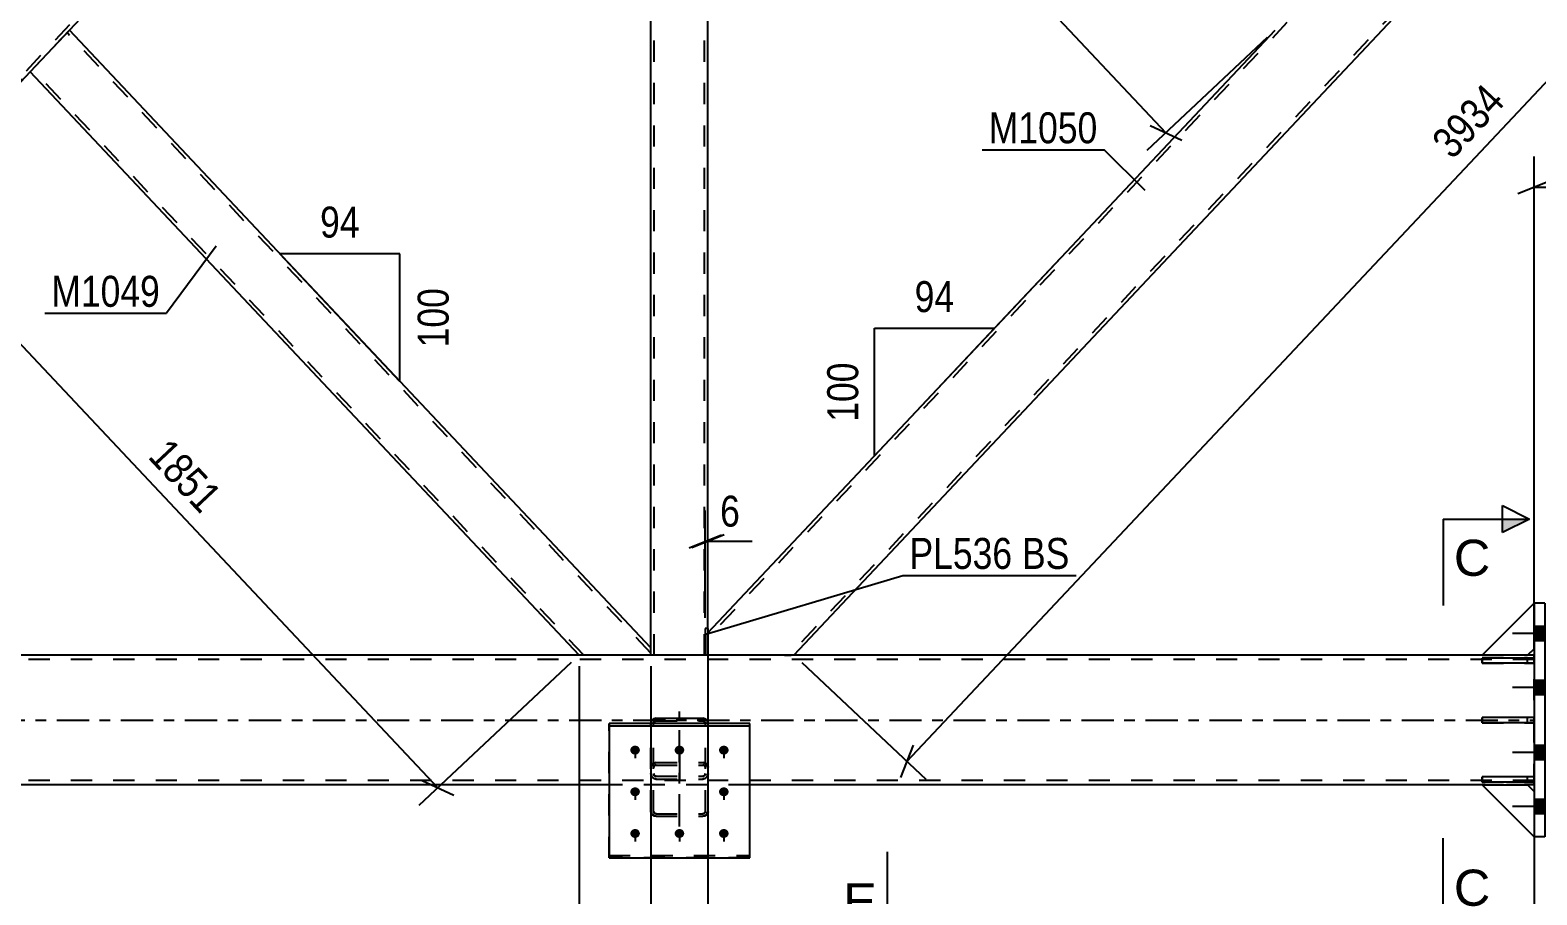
# Model space of a CAD drawing. Header units: millimetres. Extents: x 0 to 1189, y 0 to 841.
# Drawn here: x 906.5 to 1045.7, y 536.3 to 616.3 of the extents above; entities that cross this region are included whole.
import ezdxf

# ---------------------------------------------------------------- set-up
doc = ezdxf.new("R2010")
doc.units = ezdxf.units.MM
doc.linetypes.add('DXK_LINE_DOT2', pattern=[3.9198, 1.9599, -1.9599])
doc.linetypes.add('DXK_LINE_DOT3', pattern=[5.9187, 2.979, -0.9799, 0.9799, -0.9799])
doc.styles.add('Arial', font='ARIAL.TTF', dxfattribs={"height": 0.2})
doc.styles.add('Arial Narrow', font='ARIALN.TTF', dxfattribs={"height": 0.2})

# ---------------------------------------------------------------- blocks, each defined once
blk = doc.blocks.new('Part-761554296-4813 - 4678')
at = {"color": 7, "linetype": 'DXK_LINE_DOT3'}
blk.add_line((966.47, 542.62), (966.47, 553.23), dxfattribs=at)
at = {"color": 7, "linetype": 'DXK_LINE_DOT2'}
for p, q in [((963.87, 552.31), (963.83, 552.11)), ((963.83, 544.01), (963.83, 552.11)), ((964.07, 552.11), (964.09, 552.21)), ((964.07, 544.01), (964.07, 552.11)), ((964.09, 552.21), (964.14, 552.29)), ((964.31, 552.62), (964.13, 552.58)), ((964.14, 552.29), (964.22, 552.35)), ((964.22, 552.35), (964.31, 552.37)), ((964.31, 552.62), (968.63, 552.62)), ((964.31, 552.37), (968.63, 552.37)), ((968.81, 552.58), (968.63, 552.62)), ((968.63, 552.37), (968.72, 552.35)), ((968.72, 552.35), (968.8, 552.29)), ((968.8, 552.29), (968.85, 552.21)), ((968.85, 552.21), (968.87, 552.11)), ((968.87, 544.01), (968.87, 552.11)), ((969.11, 552.11), (969.07, 552.31)), ((969.11, 544.01), (969.11, 552.11)), ((963.83, 548.07), (963.87, 548.24)), ((963.83, 547.52), (963.87, 547.32)), ((963.87, 548.24), (963.97, 548.39)), ((963.97, 548.39), (964.13, 548.48)), ((964.09, 548.15), (964.07, 548.07)), ((964.09, 547.42), (964.07, 547.52)), ((964.14, 548.23), (964.09, 548.15)), ((964.14, 547.33), (964.09, 547.42)), ((964.13, 548.48), (964.31, 548.52)), ((964.22, 548.28), (964.14, 548.23)), ((964.22, 547.28), (964.14, 547.33)), ((964.31, 548.29), (964.22, 548.28)), ((964.31, 547.26), (964.22, 547.28)), ((964.31, 548.52), (968.63, 548.52)), ((964.31, 548.29), (968.63, 548.29)), ((964.31, 547.26), (968.63, 547.26)), ((968.63, 548.52), (968.81, 548.48)), ((968.72, 548.28), (968.63, 548.29)), ((968.72, 547.28), (968.63, 547.26)), ((968.8, 548.23), (968.72, 548.28)), ((968.8, 547.33), (968.72, 547.28)), ((968.85, 548.15), (968.8, 548.23)), ((968.85, 547.42), (968.8, 547.33)), ((968.81, 548.48), (968.97, 548.39)), ((968.87, 548.07), (968.85, 548.15)), ((968.87, 547.52), (968.85, 547.42)), ((968.97, 548.39), (969.07, 548.24)), ((969.07, 548.24), (969.11, 548.07)), ((969.07, 547.32), (969.11, 547.52)), ((964.13, 547.04), (964.22, 547.02)), ((964.22, 547.02), (964.31, 547)), ((964.31, 547), (968.63, 547)), ((968.63, 547), (968.8, 547.04)), ((968.8, 547.04), (968.81, 547.04)), ((963.87, 543.84), (963.83, 544.01)), ((963.97, 543.69), (963.87, 543.84)), ((964.13, 543.59), (963.97, 543.69)), ((964.07, 544.01), (964.09, 543.92)), ((964.09, 543.92), (964.14, 543.85)), ((964.31, 543.56), (964.13, 543.59)), ((964.14, 543.85), (964.22, 543.8)), ((964.22, 543.8), (964.31, 543.78)), ((964.31, 543.78), (968.63, 543.78)), ((964.31, 543.56), (968.63, 543.56)), ((968.63, 543.78), (968.72, 543.8)), ((968.81, 543.59), (968.63, 543.56)), ((968.72, 543.8), (968.8, 543.85)), ((968.8, 543.85), (968.85, 543.92)), ((968.97, 543.69), (968.81, 543.59)), ((968.85, 543.92), (968.87, 544.01)), ((969.07, 543.84), (968.97, 543.69)), ((969.11, 544.01), (969.07, 543.84))]:
    blk.add_line(p, q, dxfattribs=at)
for centre, start, end in [((964.33, 552.13), 114.32, 159.2417), ((968.61, 552.13), 20.7583, 65.68), ((964.33, 547.5), 200.7583, 245.68), ((968.61, 547.5), 294.32, 339.2417)]:
    blk.add_arc(centre, 0.496, start, end, dxfattribs=at)
blk = doc.blocks.new('Bolt-761554296-5081 - 4678')
at = {"color": 1, "linetype": 'DXK_LINE_DOT2'}
for p, q in [((962.37, 550.07), (962.37, 548.93)), ((966.47, 550.07), (966.47, 548.93)), ((970.57, 550.07), (970.57, 548.93)), ((962.37, 546.22), (962.37, 545.08)), ((970.57, 546.22), (970.57, 545.08)), ((962.37, 542.36), (962.37, 541.23)), ((966.47, 542.36), (966.47, 541.23)), ((970.57, 542.36), (970.57, 541.23))]:
    blk.add_line(p, q, dxfattribs=at)
blk = doc.blocks.new('Part-761554296-4708 - 4678')
at = {"color": 2, "linetype": 'Continuous'}
for p, q in [((1046.46, 563.25), (1045.46, 563.25)), ((1045.46, 563.25), (1045.46, 541.65)), ((1046.46, 563.25), (1046.46, 541.65)), ((1046.46, 541.65), (1045.46, 541.65))]:
    blk.add_line(p, q, dxfattribs=at)
blk = doc.blocks.new('Part-761554296-4777 - 4678')
at = {"color": 7, "linetype": 'DXK_LINE_DOT2'}
for p, q in [((1045.46, 558.19), (1040.66, 558.19)), ((1040.66, 558.19), (1040.66, 557.71)), ((1040.66, 557.71), (1045.46, 557.71)), ((1044.86, 557.71), (1044.86, 558.19)), ((1045.46, 557.71), (1045.46, 558.19))]:
    blk.add_line(p, q, dxfattribs=at)
blk = doc.blocks.new('Part-761554296-4744 - 4678')
at = {"color": 7, "linetype": 'DXK_LINE_DOT2'}
for p, q in [((1040.66, 546.45), (1044.86, 546.45)), ((1045.46, 541.65), (1040.66, 546.45)), ((1044.86, 546.45), (1045.46, 545.85)), ((1045.46, 545.85), (1045.46, 541.65))]:
    blk.add_line(p, q, dxfattribs=at)
blk = doc.blocks.new('Part-761554296-4745 - 4678')
at = {"color": 2, "linetype": 'Continuous'}
for p, q in [((1040.66, 546.45), (1044.86, 546.45)), ((1045.46, 541.65), (1040.66, 546.45)), ((1044.86, 546.45), (1045.46, 545.85))]:
    blk.add_line(p, q, dxfattribs=at)
at = {"color": 7, "linetype": 'DXK_LINE_DOT2'}
for p, q in [((1045.46, 545.85), (1045.46, 545.85)), ((1045.46, 545.85), (1045.46, 541.65)), ((1045.46, 541.65), (1045.46, 541.65))]:
    blk.add_line(p, q, dxfattribs=at)
blk = doc.blocks.new('Part-761554296-4746 - 4678')
at = {"color": 7, "linetype": 'DXK_LINE_DOT2'}
for p, q in [((1045.46, 563.25), (1040.66, 558.45)), ((1045.46, 559.05), (1045.46, 563.25)), ((1040.66, 558.45), (1044.86, 558.45)), ((1044.86, 558.45), (1045.46, 559.05))]:
    blk.add_line(p, q, dxfattribs=at)
blk = doc.blocks.new('Part-761554296-4775 - 4678')
at = {"color": 7, "linetype": 'DXK_LINE_DOT2'}
for p, q in [((1045.46, 547.19), (1040.66, 547.19)), ((1040.66, 547.19), (1040.66, 546.71)), ((1040.66, 546.71), (1045.46, 546.71)), ((1044.86, 546.71), (1044.86, 547.19)), ((1045.46, 546.71), (1045.46, 547.19))]:
    blk.add_line(p, q, dxfattribs=at)
blk = doc.blocks.new('Part-761554296-4776 - 4678')
at = {"color": 7, "linetype": 'DXK_LINE_DOT2'}
for p, q in [((1045.46, 552.69), (1040.66, 552.69)), ((1040.66, 552.69), (1040.66, 552.21)), ((1040.66, 552.21), (1045.46, 552.21)), ((1044.86, 552.21), (1044.86, 552.69)), ((1045.46, 552.21), (1045.46, 552.69))]:
    blk.add_line(p, q, dxfattribs=at)
blk = doc.blocks.new('Part-761554296-4778 - 4678')
at = {"color": 2, "linetype": 'Continuous'}
for p, q in [((1040.66, 546.71), (1040.66, 547.19)), ((1045.46, 547.19), (1040.66, 547.19)), ((1045.46, 546.71), (1040.66, 546.71)), ((1045.46, 546.71), (1045.46, 547.19))]:
    blk.add_line(p, q, dxfattribs=at)
at = {"color": 7, "linetype": 'DXK_LINE_DOT2'}
for p, q in [((1044.86, 546.71), (1044.86, 547.19)), ((1045.46, 547.19), (1045.46, 547.19)), ((1045.46, 547.19), (1045.46, 547.19)), ((1045.46, 546.71), (1045.46, 546.71)), ((1045.46, 546.71), (1045.46, 546.71))]:
    blk.add_line(p, q, dxfattribs=at)
blk = doc.blocks.new('Bolt-761554296-4908 - 4678')
at = {"linetype": 'Continuous'}
for points in [[(962.37, 550.09), (962.46, 550.08), (962.55, 550.05), (962.63, 550.01), (962.7, 549.95), (962.75, 549.88), (962.79, 549.8), (962.81, 549.72), (962.81, 549.63), (962.79, 549.54), (962.75, 549.47), (962.7, 549.4), (962.63, 549.34), (962.55, 549.29), (962.46, 549.27), (962.37, 549.26), (962.28, 549.27), (962.19, 549.29), (962.11, 549.34), (962.04, 549.4), (961.99, 549.47), (961.95, 549.54), (961.93, 549.63), (961.93, 549.72), (961.95, 549.8), (961.99, 549.88), (962.04, 549.95), (962.11, 550.01), (962.19, 550.05), (962.28, 550.08)], [(966.47, 550.09), (966.56, 550.08), (966.65, 550.05), (966.73, 550.01), (966.8, 549.95), (966.85, 549.88), (966.89, 549.8), (966.91, 549.72), (966.91, 549.63), (966.89, 549.54), (966.85, 549.47), (966.8, 549.4), (966.73, 549.34), (966.65, 549.29), (966.56, 549.27), (966.47, 549.26), (966.38, 549.27), (966.29, 549.29), (966.21, 549.34), (966.14, 549.4), (966.09, 549.47), (966.05, 549.54), (966.03, 549.63), (966.03, 549.72), (966.05, 549.8), (966.09, 549.88), (966.14, 549.95), (966.21, 550.01), (966.29, 550.05), (966.38, 550.08)], [(970.57, 550.09), (970.66, 550.08), (970.75, 550.05), (970.83, 550.01), (970.9, 549.95), (970.95, 549.88), (970.99, 549.8), (971.01, 549.72), (971.01, 549.63), (970.99, 549.54), (970.95, 549.47), (970.9, 549.4), (970.83, 549.34), (970.75, 549.29), (970.66, 549.27), (970.57, 549.26), (970.48, 549.27), (970.39, 549.29), (970.31, 549.34), (970.24, 549.4), (970.19, 549.47), (970.15, 549.54), (970.13, 549.63), (970.13, 549.72), (970.15, 549.8), (970.19, 549.88), (970.24, 549.95), (970.31, 550.01), (970.39, 550.05), (970.48, 550.08)], [(962.37, 546.23), (962.46, 546.22), (962.55, 546.2), (962.63, 546.15), (962.7, 546.1), (962.75, 546.03), (962.79, 545.95), (962.81, 545.86), (962.81, 545.78), (962.79, 545.69), (962.75, 545.61), (962.7, 545.54), (962.63, 545.49), (962.55, 545.44), (962.46, 545.42), (962.37, 545.41), (962.28, 545.42), (962.19, 545.44), (962.11, 545.49), (962.04, 545.54), (961.99, 545.61), (961.95, 545.69), (961.93, 545.78), (961.93, 545.86), (961.95, 545.95), (961.99, 546.03), (962.04, 546.1), (962.11, 546.15), (962.19, 546.2), (962.28, 546.22)], [(970.57, 546.23), (970.66, 546.22), (970.75, 546.2), (970.83, 546.15), (970.9, 546.1), (970.95, 546.03), (970.99, 545.95), (971.01, 545.86), (971.01, 545.78), (970.99, 545.69), (970.95, 545.61), (970.9, 545.54), (970.83, 545.49), (970.75, 545.44), (970.66, 545.42), (970.57, 545.41), (970.48, 545.42), (970.39, 545.44), (970.31, 545.49), (970.24, 545.54), (970.19, 545.61), (970.15, 545.69), (970.13, 545.78), (970.13, 545.86), (970.15, 545.95), (970.19, 546.03), (970.24, 546.1), (970.31, 546.15), (970.39, 546.2), (970.48, 546.22)], [(962.37, 542.38), (962.46, 542.37), (962.55, 542.34), (962.63, 542.3), (962.7, 542.24), (962.75, 542.17), (962.79, 542.09), (962.81, 542.01), (962.81, 541.92), (962.79, 541.84), (962.75, 541.76), (962.7, 541.69), (962.63, 541.63), (962.55, 541.59), (962.46, 541.56), (962.37, 541.55), (962.28, 541.56), (962.19, 541.59), (962.11, 541.63), (962.04, 541.69), (961.99, 541.76), (961.95, 541.84), (961.93, 541.92), (961.93, 542.01), (961.95, 542.09), (961.99, 542.17), (962.04, 542.24), (962.11, 542.3), (962.19, 542.34), (962.28, 542.37)], [(966.47, 542.38), (966.56, 542.37), (966.65, 542.34), (966.73, 542.3), (966.8, 542.24), (966.85, 542.17), (966.89, 542.09), (966.91, 542.01), (966.91, 541.92), (966.89, 541.84), (966.85, 541.76), (966.8, 541.69), (966.73, 541.63), (966.65, 541.59), (966.56, 541.56), (966.47, 541.55), (966.38, 541.56), (966.29, 541.59), (966.21, 541.63), (966.14, 541.69), (966.09, 541.76), (966.05, 541.84), (966.03, 541.92), (966.03, 542.01), (966.05, 542.09), (966.09, 542.17), (966.14, 542.24), (966.21, 542.3), (966.29, 542.34), (966.38, 542.37)], [(970.57, 542.38), (970.66, 542.37), (970.75, 542.34), (970.83, 542.3), (970.9, 542.24), (970.95, 542.17), (970.99, 542.09), (971.01, 542.01), (971.01, 541.92), (970.99, 541.84), (970.95, 541.76), (970.9, 541.69), (970.83, 541.63), (970.75, 541.59), (970.66, 541.56), (970.57, 541.55), (970.48, 541.56), (970.39, 541.59), (970.31, 541.63), (970.24, 541.69), (970.19, 541.76), (970.15, 541.84), (970.13, 541.92), (970.13, 542.01), (970.15, 542.09), (970.19, 542.17), (970.24, 542.24), (970.31, 542.3), (970.39, 542.34), (970.48, 542.37)]]:
    blk.add_hatch(color=1, dxfattribs=at).paths.add_polyline_path(points)
at = {"color": 1, "linetype": 'Continuous'}
for p, q in [((962.37, 550.07), (962.37, 548.93)), ((966.47, 550.07), (966.47, 548.93)), ((970.57, 550.07), (970.57, 548.93)), ((962.37, 546.22), (962.37, 545.08)), ((970.57, 546.22), (970.57, 545.08)), ((962.37, 542.36), (962.37, 541.23)), ((966.47, 542.36), (966.47, 541.23)), ((970.57, 542.36), (970.57, 541.23))]:
    blk.add_line(p, q, dxfattribs=at)
blk = doc.blocks.new('Part-761554296-4779 - 4678')
at = {"color": 2, "linetype": 'Continuous'}
for p, q in [((1040.66, 552.21), (1040.66, 552.69)), ((1045.46, 552.69), (1040.66, 552.69)), ((1045.46, 552.21), (1040.66, 552.21)), ((1045.46, 552.21), (1045.46, 552.69))]:
    blk.add_line(p, q, dxfattribs=at)
at = {"color": 7, "linetype": 'DXK_LINE_DOT2'}
for p, q in [((1044.86, 552.21), (1044.86, 552.69)), ((1045.46, 552.69), (1045.46, 552.69)), ((1045.46, 552.69), (1045.46, 552.69)), ((1045.46, 552.21), (1045.46, 552.21)), ((1045.46, 552.21), (1045.46, 552.21))]:
    blk.add_line(p, q, dxfattribs=at)
blk = doc.blocks.new('Part-761554296-4780 - 4678')
at = {"color": 2, "linetype": 'Continuous'}
for p, q in [((1040.66, 557.71), (1040.66, 558.19)), ((1045.46, 558.19), (1040.66, 558.19)), ((1045.46, 557.71), (1040.66, 557.71)), ((1045.46, 557.71), (1045.46, 558.19))]:
    blk.add_line(p, q, dxfattribs=at)
at = {"color": 7, "linetype": 'DXK_LINE_DOT2'}
for p, q in [((1044.86, 557.71), (1044.86, 558.19)), ((1045.46, 558.19), (1045.46, 558.19)), ((1045.46, 558.19), (1045.46, 558.19)), ((1045.46, 557.71), (1045.46, 557.71)), ((1045.46, 557.71), (1045.46, 557.71))]:
    blk.add_line(p, q, dxfattribs=at)
blk = doc.blocks.new('Part-761554296-4781 - 4678')
at = {"color": 2, "linetype": 'Continuous'}
for p, q in [((1045.46, 563.25), (1040.66, 558.45)), ((1044.86, 558.45), (1040.66, 558.45)), ((1045.46, 559.05), (1044.86, 558.45))]:
    blk.add_line(p, q, dxfattribs=at)
at = {"color": 7, "linetype": 'DXK_LINE_DOT2'}
for p, q in [((1045.46, 559.05), (1045.46, 563.25)), ((1045.46, 563.25), (1045.46, 563.25)), ((1045.46, 563.25), (1045.46, 563.25)), ((1045.46, 559.05), (1045.46, 559.05)), ((1045.46, 559.05), (1045.46, 559.05))]:
    blk.add_line(p, q, dxfattribs=at)
blk = doc.blocks.new('Part-761554296-4798 - 4678')
at = {"color": 7, "linetype": 'DXK_LINE_DOT2'}
for p, q in [((957.63, 674.05), (849.1, 558.65)), ((963.82, 674.05), (957.19, 674.05)), ((963.82, 673.57), (963.82, 674.05)), ((963.82, 673.86), (855.29, 558.45)), ((906.46, 620.11), (902.84, 616.25)), ((910.09, 616.25), (906.46, 612.4)), ((855.73, 558.45), (849.1, 558.45))]:
    blk.add_line(p, q, dxfattribs=at)
at = {"color": 2, "linetype": 'Continuous'}
for p, q in [((957.19, 674.05), (906.46, 620.11)), ((963.82, 673.39), (910.09, 616.25)), ((963.82, 673.39), (963.82, 673.57)), ((902.84, 616.25), (849.1, 559.12)), ((906.46, 612.4), (855.73, 558.45)), ((849.1, 558.45), (849.1, 559.12))]:
    blk.add_line(p, q, dxfattribs=at)
blk = doc.blocks.new('Part-761554296-4799 - 4678')
at = {"color": 7, "linetype": 'DXK_LINE_DOT2'}
for p, q in [((959.97, 539.71), (959.97, 552.15)), ((972.97, 552.15), (959.97, 552.15)), ((959.97, 551.93), (972.97, 551.93)), ((972.97, 539.71), (972.97, 552.15)), ((959.97, 539.93), (972.97, 539.93)), ((972.97, 539.71), (959.97, 539.71))]:
    blk.add_line(p, q, dxfattribs=at)
blk = doc.blocks.new('Part-761554296-4937 - 4678')
at = {"color": 7, "linetype": 'DXK_LINE_DOT2'}
for p, q in [((963.83, 552.11), (963.84, 552.15)), ((963.83, 544.01), (963.83, 552.11)), ((964.09, 552.21), (964.07, 552.11)), ((964.07, 544.01), (964.07, 552.11)), ((964.14, 552.29), (964.09, 552.21)), ((964.22, 552.35), (964.14, 552.29)), ((964.31, 552.37), (964.22, 552.35)), ((964.31, 552.37), (968.63, 552.37)), ((968.72, 552.35), (968.63, 552.37)), ((968.8, 552.29), (968.72, 552.35)), ((968.85, 552.21), (968.8, 552.29)), ((968.87, 552.11), (968.85, 552.21)), ((968.87, 544.01), (968.87, 552.11)), ((969.1, 552.15), (969.11, 552.11)), ((969.11, 544.01), (969.11, 552.11)), ((963.87, 548.24), (963.83, 548.07)), ((963.87, 547.32), (963.83, 547.52)), ((963.97, 548.39), (963.87, 548.24)), ((964.13, 548.48), (963.97, 548.39)), ((964.07, 548.07), (964.09, 548.15)), ((964.07, 547.52), (964.09, 547.42)), ((964.09, 548.15), (964.14, 548.23)), ((964.09, 547.42), (964.14, 547.33)), ((964.31, 548.52), (964.13, 548.48)), ((964.14, 548.23), (964.22, 548.28)), ((964.14, 547.33), (964.22, 547.28)), ((964.22, 548.28), (964.31, 548.29)), ((964.22, 547.28), (964.31, 547.26)), ((964.31, 548.52), (968.63, 548.52)), ((964.31, 548.29), (968.63, 548.29)), ((964.31, 547.26), (968.63, 547.26)), ((968.81, 548.48), (968.63, 548.52)), ((968.63, 548.29), (968.72, 548.28)), ((968.63, 547.26), (968.72, 547.28)), ((968.72, 548.28), (968.8, 548.23)), ((968.72, 547.28), (968.8, 547.33)), ((968.8, 548.23), (968.85, 548.15)), ((968.8, 547.33), (968.85, 547.42)), ((968.97, 548.39), (968.81, 548.48)), ((968.85, 548.15), (968.87, 548.07)), ((968.85, 547.42), (968.87, 547.52)), ((969.07, 548.24), (968.97, 548.39)), ((969.11, 548.07), (969.07, 548.24)), ((969.11, 547.52), (969.07, 547.32)), ((964.31, 547), (964.13, 547.04)), ((964.31, 547), (968.63, 547)), ((968.81, 547.04), (968.63, 547)), ((963.83, 544.01), (963.87, 543.84)), ((963.87, 543.84), (963.97, 543.69)), ((963.97, 543.69), (964.13, 543.59)), ((964.09, 543.92), (964.07, 544.01)), ((964.14, 543.85), (964.09, 543.92)), ((964.13, 543.59), (964.31, 543.56)), ((964.22, 543.8), (964.14, 543.85)), ((964.31, 543.78), (964.22, 543.8)), ((964.31, 543.78), (968.63, 543.78)), ((964.31, 543.56), (968.63, 543.56)), ((968.72, 543.8), (968.63, 543.78)), ((968.63, 543.56), (968.81, 543.59)), ((968.8, 543.85), (968.72, 543.8)), ((968.85, 543.92), (968.8, 543.85)), ((968.81, 543.59), (968.97, 543.69)), ((968.87, 544.01), (968.85, 543.92)), ((968.97, 543.69), (969.07, 543.84)), ((969.07, 543.84), (969.11, 544.01))]:
    blk.add_line(p, q, dxfattribs=at)
at = {"color": 2, "linetype": 'Continuous'}
for p, q in [((963.84, 552.15), (963.87, 552.31)), ((964.13, 552.58), (964.31, 552.62)), ((964.31, 552.62), (968.63, 552.62)), ((968.63, 552.62), (968.81, 552.58)), ((969.07, 552.31), (969.1, 552.15))]:
    blk.add_line(p, q, dxfattribs=at)
at = {"color": 7, "linetype": 'DXK_LINE_DOT3'}
blk.add_line((966.47, 549.81), (966.47, 546.04), dxfattribs=at)
at = {"color": 2, "linetype": 'Continuous'}
for centre, start, end in [((964.33, 552.13), 114.32, 159.2417), ((968.61, 552.13), 20.7583, 65.68)]:
    blk.add_arc(centre, 0.496, start, end, dxfattribs=at)
at = {"color": 7, "linetype": 'DXK_LINE_DOT2'}
for centre, start, end in [((964.33, 547.5), 200.7583, 245.68), ((968.61, 547.5), 294.32, 339.2417)]:
    blk.add_arc(centre, 0.496, start, end, dxfattribs=at)
blk = doc.blocks.new('Part-761554296-4953 - 4678')
at = {"color": 2, "linetype": 'Continuous'}
for p, q in [((969.1, 560.92), (968.86, 560.92)), ((968.86, 560.92), (968.86, 558.45)), ((969.1, 560.92), (969.1, 558.45)), ((969.1, 558.45), (968.86, 558.45))]:
    blk.add_line(p, q, dxfattribs=at)
blk = doc.blocks.new('Part-761554296-4954 - 4678')
at = {"color": 7, "linetype": 'DXK_LINE_DOT2'}
for p, q in [((968.86, 558.45), (968.86, 560.92)), ((969.1, 560.92), (968.86, 560.92)), ((969.1, 558.45), (969.1, 560.92)), ((969.1, 558.45), (968.86, 558.45))]:
    blk.add_line(p, q, dxfattribs=at)
blk = doc.blocks.new('Part-761554296-4959 - 4678')
at = {"color": 2, "linetype": 'Continuous'}
for p, q in [((910.09, 616.25), (906.46, 612.4)), ((963.82, 559.12), (910.09, 616.25)), ((957.19, 558.45), (906.46, 612.4)), ((963.82, 558.45), (963.82, 559.12))]:
    blk.add_line(p, q, dxfattribs=at)
at = {"color": 7, "linetype": 'DXK_LINE_DOT2'}
for p, q in [((963.82, 558.65), (909.87, 616.02)), ((906.68, 612.63), (906.7, 612.65)), ((957.63, 558.45), (906.68, 612.63)), ((963.82, 558.45), (957.19, 558.45))]:
    blk.add_line(p, q, dxfattribs=at)
blk = doc.blocks.new('Part-761554296-4974 - 4678')
at = {"color": 7, "linetype": 'DXK_LINE_DOT2'}
for p, q in [((1076.32, 674.05), (969.1, 560.05)), ((1075.94, 674.05), (1075.88, 674.05)), ((1083.82, 672.46), (976.61, 558.45)), ((1026.46, 621.51), (1021.52, 616.25)), ((969.1, 558.45), (969.1, 560.52)), ((976.17, 558.45), (976.79, 558.45)), ((977.05, 558.45), (976.98, 558.45))]:
    blk.add_line(p, q, dxfattribs=at)
at = {"color": 2, "linetype": 'Continuous'}
for p, q in [((1075.88, 674.05), (1026.46, 621.51)), ((1083.82, 674.05), (1075.94, 674.05)), ((1083.82, 671.99), (1083.82, 674.05)), ((1083.82, 671.99), (977.05, 558.45)), ((969.1, 560.52), (1021.52, 616.25)), ((976.17, 558.45), (969.1, 558.45)), ((976.98, 558.45), (976.17, 558.45)), ((976.98, 558.45), (976.98, 558.45))]:
    blk.add_line(p, q, dxfattribs=at)
blk = doc.blocks.new('Part-761554296-5107 - 4678')
at = {"color": 7, "linetype": 'DXK_LINE_DOT2'}
for p, q in [((969.1, 674.05), (963.82, 674.05)), ((963.82, 673.39), (963.82, 674.05)), ((964.14, 558.45), (964.14, 674.05)), ((968.78, 558.45), (968.78, 674.05)), ((969.1, 671.59), (969.1, 674.05)), ((969.1, 558.45), (969.1, 560.92)), ((963.82, 558.45), (963.82, 559.12)), ((969.1, 558.45), (963.82, 558.45))]:
    blk.add_line(p, q, dxfattribs=at)
at = {"color": 2, "linetype": 'Continuous'}
for p, q in [((963.82, 559.12), (963.82, 673.39)), ((969.1, 560.92), (969.1, 671.59))]:
    blk.add_line(p, q, dxfattribs=at)
blk = doc.blocks.new('Part-761554296-5138 - 4678')
at = {"color": 7, "linetype": 'DXK_LINE_DOT2'}
for p, q in [((1045.46, 558.45), (235.94, 558.45)), ((976.98, 558.45), (968.86, 558.45)), ((1044.86, 558.45), (1040.66, 558.45)), ((1045.46, 546.45), (1045.46, 558.45)), ((1045.46, 558.05), (115.82, 558.05)), ((1045.46, 546.85), (115.82, 546.85)), ((972.97, 546.45), (959.97, 546.45)), ((1044.86, 546.45), (1040.66, 546.45))]:
    blk.add_line(p, q, dxfattribs=at)
at = {"color": 2, "linetype": 'Continuous'}
for p, q in [((968.86, 558.45), (244.06, 558.45)), ((1040.66, 558.45), (976.98, 558.45)), ((1045.46, 558.45), (1044.86, 558.45)), ((959.97, 546.45), (732.96, 546.45)), ((1040.66, 546.45), (972.97, 546.45)), ((1045.46, 546.45), (1044.86, 546.45))]:
    blk.add_line(p, q, dxfattribs=at)
at = {"color": 7, "linetype": 'DXK_LINE_DOT3'}
blk.add_line((115.82, 552.45), (1045.46, 552.45), dxfattribs=at)
blk = doc.blocks.new('Bolt-761554296-5144 - 4678')
at = {"linetype": 'Continuous'}
for points in [[(1045.46, 561.11), (1045.46, 559.79), (1046.46, 559.79), (1046.46, 561.11)], [(1045.46, 561.11), (1045.46, 559.79), (1046.46, 559.79), (1046.46, 561.11)], [(1045.46, 561.11), (1045.46, 559.79), (1046.46, 559.79), (1046.46, 561.11)], [(1045.46, 556.11), (1045.46, 554.79), (1046.46, 554.79), (1046.46, 556.11)], [(1045.46, 556.11), (1045.46, 554.79), (1046.46, 554.79), (1046.46, 556.11)], [(1045.46, 550.11), (1045.46, 548.79), (1046.46, 548.79), (1046.46, 550.11)], [(1045.46, 550.11), (1045.46, 548.79), (1046.46, 548.79), (1046.46, 550.11)], [(1045.46, 545.11), (1045.46, 543.79), (1046.46, 543.79), (1046.46, 545.11)], [(1045.46, 545.11), (1045.46, 543.79), (1046.46, 543.79), (1046.46, 545.11)], [(1045.46, 545.11), (1045.46, 543.79), (1046.46, 543.79), (1046.46, 545.11)]]:
    blk.add_hatch(color=1, dxfattribs=at).paths.add_polyline_path(points)
at = {"color": 1, "linetype": 'Continuous'}
for p, q in [((1048.22, 560.45), (1043.46, 560.45)), ((1048.22, 560.45), (1043.46, 560.45)), ((1048.22, 560.45), (1043.46, 560.45)), ((1046.46, 561.11), (1045.46, 561.11)), ((1046.46, 561.11), (1045.46, 561.11)), ((1046.46, 561.11), (1045.46, 561.11)), ((1046.46, 559.79), (1045.46, 559.79)), ((1046.46, 559.79), (1045.46, 559.79)), ((1046.46, 559.79), (1045.46, 559.79)), ((1046.46, 556.11), (1045.46, 556.11)), ((1046.46, 556.11), (1045.46, 556.11)), ((1048.22, 555.45), (1043.46, 555.45)), ((1048.22, 555.45), (1043.46, 555.45)), ((1046.46, 554.79), (1045.46, 554.79)), ((1046.46, 554.79), (1045.46, 554.79)), ((1046.46, 550.11), (1045.46, 550.11)), ((1046.46, 550.11), (1045.46, 550.11)), ((1048.22, 549.45), (1043.46, 549.45)), ((1048.22, 549.45), (1043.46, 549.45)), ((1046.46, 548.79), (1045.46, 548.79)), ((1046.46, 548.79), (1045.46, 548.79)), ((1046.46, 545.11), (1045.46, 545.11)), ((1046.46, 545.11), (1045.46, 545.11)), ((1046.46, 545.11), (1045.46, 545.11)), ((1048.22, 544.45), (1043.46, 544.45)), ((1048.22, 544.45), (1043.46, 544.45)), ((1048.22, 544.45), (1043.46, 544.45)), ((1046.46, 543.79), (1045.46, 543.79)), ((1046.46, 543.79), (1045.46, 543.79)), ((1046.46, 543.79), (1045.46, 543.79))]:
    blk.add_line(p, q, dxfattribs=at)
blk = doc.blocks.new('Part-761554296-9227 - 4678')
at = {"color": 2, "linetype": 'Continuous'}
for p, q in [((972.97, 552.15), (959.97, 552.15)), ((959.97, 552.15), (959.97, 539.71)), ((959.97, 551.93), (972.97, 551.93)), ((972.97, 539.71), (972.97, 552.15)), ((959.97, 539.71), (972.97, 539.71))]:
    blk.add_line(p, q, dxfattribs=at)
at = {"color": 7, "linetype": 'DXK_LINE_DOT2'}
blk.add_line((959.97, 539.93), (972.97, 539.93), dxfattribs=at)
blk = doc.blocks.new('StraightDimension-761554296-30825 - 4678')
at = {"color": 7, "linetype": 'Continuous'}
for p, q in [((905.73, 611.72), (891.66, 598.49)), ((894.88, 599.45), (891.95, 600.81)), ((893.41, 600.13), (944.15, 546.18)), ((956.47, 557.77), (942.4, 544.54)), ((942.68, 546.86), (945.61, 545.5))]:
    blk.add_line(p, q, dxfattribs=at)
at = {"color": 0}
blk.add_wipeout([(922.24, 570.57), (925.3, 573.45), (919.47, 579.65), (916.41, 576.77)], dxfattribs=at)
at = {"color": 3, "style": 'Arial Narrow'}
blk.add_text('1851', height=2.863, rotation=-46.7591, dxfattribs=at).set_placement((917.26, 576.74))
blk = doc.blocks.new('StraightDimension-761554296-6583 - 4678')
at = {"color": 7, "linetype": 'Continuous'}
for p, q in [((968.37, 671.31), (957.25, 660.85)), ((960.47, 661.81), (957.54, 663.18)), ((959, 662.5), (1011.42, 606.76)), ((1020.79, 615.57), (1009.67, 605.11)), ((1009.96, 607.44), (1012.89, 606.08))]:
    blk.add_line(p, q, dxfattribs=at)
at = {"color": 0}
blk.add_wipeout([(988.67, 632.04), (991.73, 634.92), (985.9, 641.12), (982.84, 638.24)], dxfattribs=at)
at = {"color": 3, "style": 'Arial Narrow'}
blk.add_text('1913', height=2.863, rotation=-46.7591, dxfattribs=at).set_placement((983.69, 638.21))
blk = doc.blocks.new('StraightDimension-761554296-23274 - 4678')
at = {"color": 7, "linetype": 'Continuous'}
for p, q in [((957.19, 557.45), (957.19, 505.04)), ((963.82, 557.45), (963.82, 500.54)), ((955.69, 514.88), (958.69, 516.08)), ((957.19, 515.48), (963.82, 515.48)), ((965.32, 516.08), (962.32, 514.88))]:
    blk.add_line(p, q, dxfattribs=at)
at = {"color": 0}
blk.add_wipeout([(963.85, 516.23), (963.85, 520.43), (957.17, 520.43), (957.17, 516.23)], dxfattribs=at)
at = {"color": 0, "linetype": 'Continuous'}
blk.add_wipeout([(963.22, 510.28), (959.02, 510.28), (959.02, 499.94), (963.22, 499.94)], dxfattribs=at)
at = {"color": 3, "style": 'Arial Narrow'}
blk.add_text('166', height=2.863, dxfattribs=at).set_placement((957.77, 516.83))
at = {"color": 3, "linetype": 'Continuous', "style": 'Arial Narrow'}
blk.add_text('23159', height=2.863, rotation=90.0002, dxfattribs=at).set_placement((962.62, 500.54))
blk = doc.blocks.new('StraightDimension-761554296-23272 - 4678')
at = {"color": 7, "linetype": 'Continuous'}
for p, q in [((969.1, 559.52), (969.1, 500.54)), ((1045.46, 545.45), (1045.46, 505.04)), ((970.6, 516.08), (967.6, 514.88)), ((969.1, 515.48), (1045.46, 515.48)), ((1043.96, 514.88), (1046.96, 516.08))]:
    blk.add_line(p, q, dxfattribs=at)
at = {"color": 0}
blk.add_wipeout([(1011.54, 516.23), (1011.54, 520.43), (1003.03, 520.43), (1003.03, 516.23)], dxfattribs=at)
at = {"color": 3, "style": 'Arial Narrow'}
blk.add_text('1909', height=2.863, dxfattribs=at).set_placement((1003.63, 516.83))
at = {"color": 0, "linetype": 'Continuous'}
blk.add_wipeout([(1044.86, 514.78), (1040.66, 514.78), (1040.66, 504.44), (1044.86, 504.44)], dxfattribs=at)
at = {"color": 3, "linetype": 'Continuous', "style": 'Arial Narrow'}
blk.add_text('25200', height=2.863, rotation=90.0002, dxfattribs=at).set_placement((1044.26, 505.04))
blk = doc.blocks.new('AngleDimension-761554296-23730 - 4678')
at = {"color": 7, "linetype": 'Continuous'}
for p, q in [((929.54, 595.57), (929.54, 595.57)), ((940.64, 595.57), (929.54, 595.57)), ((940.64, 583.76), (929.54, 595.57)), ((940.64, 583.76), (940.64, 595.57))]:
    blk.add_line(p, q, dxfattribs=at)
at = {"color": 0}
for points in [[(937.52, 596.47), (937.52, 600.67), (932.66, 600.67), (932.66, 596.47)], [(945.74, 593.01), (941.54, 593.01), (941.54, 586.32), (945.74, 586.32)]]:
    blk.add_wipeout(points, dxfattribs=at)
at = {"color": 3, "style": 'Arial Narrow'}
blk.add_text('94', height=2.863, dxfattribs=at).set_placement((933.26, 597.07))
blk.add_text('100', height=2.863, rotation=90.0002, dxfattribs=at).set_placement((945.14, 586.92))
blk = doc.blocks.new('StraightDimension-761554296-5422 - 4678')
at = {"color": 7, "linetype": 'Continuous'}
for p, q in [((1084.55, 673.37), (1097.04, 661.62)), ((1094.7, 661.76), (1095.88, 664.77)), ((987.49, 548.63), (1095.29, 663.27)), ((977.77, 557.77), (989.24, 546.99)), ((988.08, 550.14), (986.9, 547.13))]:
    blk.add_line(p, q, dxfattribs=at)
at = {"color": 0}
blk.add_wipeout([(1043.76, 609.56), (1040.7, 612.44), (1034.87, 606.24), (1037.93, 603.36)], dxfattribs=at)
at = {"color": 3, "style": 'Arial Narrow'}
blk.add_text('3934', height=2.863, rotation=46.7591, dxfattribs=at).set_placement((1037.9, 604.21))
blk = doc.blocks.new('StraightDimension-761554296-23273 - 4678')
at = {"color": 7, "linetype": 'Continuous'}
for p, q in [((969.1, 559.52), (969.1, 500.54)), ((963.82, 557.45), (963.82, 500.54)), ((962.32, 514.88), (965.32, 516.08)), ((963.82, 515.48), (969.1, 515.48)), ((970.6, 516.08), (967.6, 514.88))]:
    blk.add_line(p, q, dxfattribs=at)
at = {"color": 0}
blk.add_wipeout([(969.8, 510.53), (969.8, 514.73), (963.12, 514.73), (963.12, 510.53)], dxfattribs=at)
at = {"color": 3, "style": 'Arial Narrow'}
blk.add_text('132', height=2.863, dxfattribs=at).set_placement((963.72, 511.13))
at = {"color": 0, "linetype": 'Continuous'}
blk.add_wipeout([(968.5, 510.28), (964.3, 510.28), (964.3, 499.94), (968.5, 499.94)], dxfattribs=at)
at = {"color": 3, "linetype": 'Continuous', "style": 'Arial Narrow'}
blk.add_text('23291', height=2.863, rotation=90.0002, dxfattribs=at).set_placement((967.9, 500.54))
blk = doc.blocks.new('StraightDimension-761554296-5407 - 4678')
at = {"color": 7, "linetype": 'Continuous'}
for p, q in [((1107.36, 673.05), (1107.36, 599.32)), ((1045.46, 559.45), (1045.46, 604.57)), ((1046.96, 602.32), (1043.96, 601.12)), ((1045.46, 601.72), (1107.36, 601.72)), ((1105.86, 601.12), (1108.86, 602.32))]:
    blk.add_line(p, q, dxfattribs=at)
at = {"color": 0}
blk.add_wipeout([(1080.67, 602.47), (1080.67, 606.67), (1072.16, 606.67), (1072.16, 602.47)], dxfattribs=at)
at = {"color": 3, "style": 'Arial Narrow'}
blk.add_text('2000', height=2.863, dxfattribs=at).set_placement((1072.76, 603.07))
blk = doc.blocks.new('StraightDimension-761554296-5485 - 4678')
at = {"color": 7, "linetype": 'Continuous'}
for p, q in [((968.86, 561.92), (968.86, 571.84)), ((969.1, 561.92), (969.1, 571.84)), ((967.36, 568.39), (970.36, 569.59)), ((970.6, 569.59), (967.6, 568.39)), ((968.86, 568.99), (969.1, 568.99)), ((969.1, 568.99), (973.18, 568.99)), ((969.1, 568.99), (973.18, 568.99))]:
    blk.add_line(p, q, dxfattribs=at)
at = {"color": 0}
blk.add_wipeout([(972.65, 569.74), (972.65, 573.94), (969.63, 573.94), (969.63, 569.74)], dxfattribs=at)
at = {"color": 3, "style": 'Arial Narrow'}
blk.add_text('6', height=2.86, dxfattribs=at).set_placement((970.23, 570.34))
blk = doc.blocks.new('StraightDimension-761554296-23275 - 4678')
at = {"color": 7, "linetype": 'Continuous'}
for p, q in [((849.1, 557.45), (849.1, 500.54)), ((957.19, 557.45), (957.19, 505.04)), ((850.6, 516.08), (847.6, 514.88)), ((849.1, 515.48), (957.19, 515.48)), ((955.69, 514.88), (958.69, 516.08))]:
    blk.add_line(p, q, dxfattribs=at)
at = {"color": 0}
blk.add_wipeout([(907.4, 516.23), (907.4, 520.43), (898.89, 520.43), (898.89, 516.23)], dxfattribs=at)
at = {"color": 3, "style": 'Arial Narrow'}
blk.add_text('2702', height=2.863, dxfattribs=at).set_placement((899.49, 516.83))
at = {"color": 0, "linetype": 'Continuous'}
blk.add_wipeout([(956.59, 514.78), (952.39, 514.78), (952.39, 504.44), (956.59, 504.44)], dxfattribs=at)
at = {"color": 3, "linetype": 'Continuous', "style": 'Arial Narrow'}
blk.add_text('22993', height=2.863, rotation=90.0002, dxfattribs=at).set_placement((955.99, 505.04))
blk = doc.blocks.new('AngleDimension-761554296-23745 - 4678')
at = {"color": 7, "linetype": 'Continuous'}
for p, q in [((1001.66, 595.14), (995.59, 588.68)), ((984.49, 588.68), (995.59, 588.68)), ((984.49, 576.88), (995.59, 588.68)), ((984.49, 576.88), (984.49, 588.68))]:
    blk.add_line(p, q, dxfattribs=at)
at = {"color": 0}
for points in [[(992.46, 589.58), (992.46, 593.78), (987.61, 593.78), (987.61, 589.58)], [(983.59, 586.12), (979.39, 586.12), (979.39, 579.44), (983.59, 579.44)]]:
    blk.add_wipeout(points, dxfattribs=at)
at = {"color": 3, "style": 'Arial Narrow'}
blk.add_text('94', height=2.863, dxfattribs=at).set_placement((988.21, 590.18))
blk.add_text('100', height=2.863, rotation=90.0002, dxfattribs=at).set_placement((982.99, 580.04))
blk = doc.blocks.new('SectionMark-761554296-6640 - 4678')
at = {"linetype": 'Continuous'}
for points in [[(1042.54, 569.79), (1042.54, 571.04), (1045.04, 571.04)], [(1042.54, 533.53), (1042.54, 534.78), (1045.04, 533.53)]]:
    blk.add_hatch(color=6, dxfattribs=at).paths.add_polyline_path(points)
at = {"color": 6, "linetype": 'Continuous'}
for p, q in [((1037.04, 571.04), (1037.04, 563.04)), ((1037.04, 571.04), (1045.04, 571.04)), ((1042.54, 569.79), (1042.54, 572.29)), ((1042.54, 572.29), (1045.04, 571.04)), ((1045.04, 571.04), (1042.54, 569.79)), ((1037.04, 533.53), (1037.04, 541.53)), ((1045.04, 533.53), (1042.54, 534.78)), ((1042.54, 534.78), (1042.54, 532.28)), ((1037.04, 533.53), (1045.04, 533.53)), ((1045.04, 533.53), (1042.54, 532.28))]:
    blk.add_line(p, q, dxfattribs=at)
at = {"color": 0, "linetype": 'Continuous'}
for points in [[(1041.41, 565.79), (1041.41, 569.29), (1038.04, 569.29), (1038.04, 565.79)], [(1041.41, 535.28), (1041.41, 538.78), (1038.04, 538.78), (1038.04, 535.28)]]:
    blk.add_wipeout(points, dxfattribs=at)
at = {"color": 3, "linetype": 'Continuous', "style": 'Arial'}
for p in [(1038.04, 565.79), (1038.04, 535.28)]:
    blk.add_text('C', height=3.34, dxfattribs=at).set_placement(p)
blk = doc.blocks.new('Mark-761554296-4955 - 4678')
at = {"color": 0}
blk.add_wipeout([(918.47, 590.67), (918.47, 593.67), (908.42, 593.67), (908.42, 590.67)], dxfattribs=at)
blk.add_wipeout([(918.47, 590.67), (918.47, 593.67), (908.42, 593.67), (908.42, 590.67)], dxfattribs=at)
at = {"color": 30, "linetype": 'Continuous'}
for p in [(923.66, 596.27), (907.82, 590.07)]:
    blk.add_line(p, (919.07, 590.07), dxfattribs=at)
at = {"color": 3, "style": 'Arial Narrow'}
blk.add_text('M1049', height=2.863, dxfattribs=at).set_placement((908.42, 590.67))
blk = doc.blocks.new('Mark-761554296-4970 - 4678')
at = {"color": 0}
blk.add_wipeout([(1005.11, 605.79), (1005.11, 608.79), (995.06, 608.79), (995.06, 605.79)], dxfattribs=at)
blk.add_wipeout([(1005.11, 605.79), (1005.11, 608.79), (995.06, 608.79), (995.06, 605.79)], dxfattribs=at)
at = {"color": 30, "linetype": 'Continuous'}
for p in [(994.46, 605.19), (1009.52, 601.43)]:
    blk.add_line(p, (1005.71, 605.19), dxfattribs=at)
at = {"color": 3, "style": 'Arial Narrow'}
blk.add_text('M1050', height=2.863, dxfattribs=at).set_placement((995.06, 605.79))
blk = doc.blocks.new('MarkSet-761554296-23510 - 4678')
at = {"color": 0}
for points in [[(997.23, 566.43), (997.23, 569.43), (987.73, 569.43), (987.73, 566.43)], [(1002.52, 566.43), (1002.52, 569.43), (998.13, 569.43), (998.13, 566.43)]]:
    blk.add_wipeout(points, dxfattribs=at)
for points in [[(997.23, 566.43), (997.23, 569.43), (987.73, 569.43), (987.73, 566.43)], [(1002.52, 566.43), (1002.52, 569.43), (998.13, 569.43), (998.13, 566.43)]]:
    blk.add_wipeout(points, dxfattribs=at)
at = {"color": 30, "linetype": 'Continuous'}
for p, q in [((968.92, 560.41), (987.13, 565.83)), ((987.13, 565.83), (1003.12, 565.83))]:
    blk.add_line(p, q, dxfattribs=at)
at = {"color": 3, "style": 'Arial Narrow'}
for s, p in [('PL536', (987.73, 566.43)), ('BS', (998.13, 566.43))]:
    blk.add_text(s, height=2.863, dxfattribs=at).set_placement(p)
blk = doc.blocks.new('SectionMark-761554296-6654 - 4678')
at = {"linetype": 'Continuous'}
for points in [[(980.21, 711.91), (980.21, 710.66), (977.71, 711.91)], [(980.21, 533.51), (980.21, 532.26), (977.71, 532.26)]]:
    blk.add_hatch(color=6, dxfattribs=at).paths.add_polyline_path(points)
at = {"color": 6, "linetype": 'Continuous'}
for p, q in [((977.71, 711.91), (980.21, 713.16)), ((980.21, 710.66), (980.21, 713.16)), ((985.71, 711.91), (977.71, 711.91)), ((977.71, 711.91), (980.21, 710.66)), ((985.71, 711.91), (985.71, 703.91)), ((985.71, 532.26), (985.71, 540.26)), ((977.71, 532.26), (980.21, 533.51)), ((980.21, 533.51), (980.21, 531.01)), ((985.71, 532.26), (977.71, 532.26)), ((980.21, 531.01), (977.71, 532.26))]:
    blk.add_line(p, q, dxfattribs=at)
at = {"color": 0, "linetype": 'Continuous'}
for points in [[(984.71, 706.66), (984.71, 710.16), (981.6, 710.16), (981.6, 706.66)], [(984.71, 534.01), (984.71, 537.51), (981.6, 537.51), (981.6, 534.01)]]:
    blk.add_wipeout(points, dxfattribs=at)
at = {"color": 3, "linetype": 'Continuous', "style": 'Arial'}
for p in [(981.6, 706.66), (981.6, 534.01)]:
    blk.add_text('E', height=3.34, dxfattribs=at).set_placement(p)

msp = doc.modelspace()

# ---------------------------------------------------------------- block references
for name in ['Part-761554296-4798 - 4678', 'Part-761554296-5107 - 4678', 'Part-761554296-4974 - 4678', 'Part-761554296-4959 - 4678', 'Part-761554296-4746 - 4678', 'Part-761554296-4781 - 4678', 'Part-761554296-4708 - 4678', 'Part-761554296-4953 - 4678', 'Part-761554296-4954 - 4678', 'Bolt-761554296-5144 - 4678', 'Part-761554296-5138 - 4678', 'Part-761554296-4777 - 4678', 'Part-761554296-4780 - 4678', 'Part-761554296-4813 - 4678', 'Part-761554296-4799 - 4678', 'Part-761554296-9227 - 4678', 'Part-761554296-4937 - 4678', 'Part-761554296-4776 - 4678', 'Part-761554296-4779 - 4678', 'Bolt-761554296-4908 - 4678', 'Bolt-761554296-5081 - 4678', 'Part-761554296-4775 - 4678', 'Part-761554296-4778 - 4678', 'Part-761554296-4744 - 4678', 'Part-761554296-4745 - 4678']:
    msp.add_blockref(name, (0, 0))

# ---------------------------------------------------------------- next in the draw order: block references
for name in ['StraightDimension-761554296-6583 - 4678', 'StraightDimension-761554296-30825 - 4678', 'StraightDimension-761554296-5485 - 4678', 'StraightDimension-761554296-23272 - 4678']:
    msp.add_blockref(name, (0, 0))

# ---------------------------------------------------------------- next in the draw order: block references
for name in ['StraightDimension-761554296-5422 - 4678', 'AngleDimension-761554296-23730 - 4678', 'Mark-761554296-4955 - 4678', 'StraightDimension-761554296-23274 - 4678']:
    msp.add_blockref(name, (0, 0))

# ---------------------------------------------------------------- next in the draw order: block references
for name in ['StraightDimension-761554296-5407 - 4678', 'Mark-761554296-4970 - 4678', 'AngleDimension-761554296-23745 - 4678', 'MarkSet-761554296-23510 - 4678', 'StraightDimension-761554296-23273 - 4678', 'StraightDimension-761554296-23275 - 4678']:
    msp.add_blockref(name, (0, 0))

# ---------------------------------------------------------------- next in the draw order: block references
for name in ['SectionMark-761554296-6654 - 4678', 'SectionMark-761554296-6640 - 4678']:
    msp.add_blockref(name, (0, 0))

doc.saveas('drawing.dxf')
